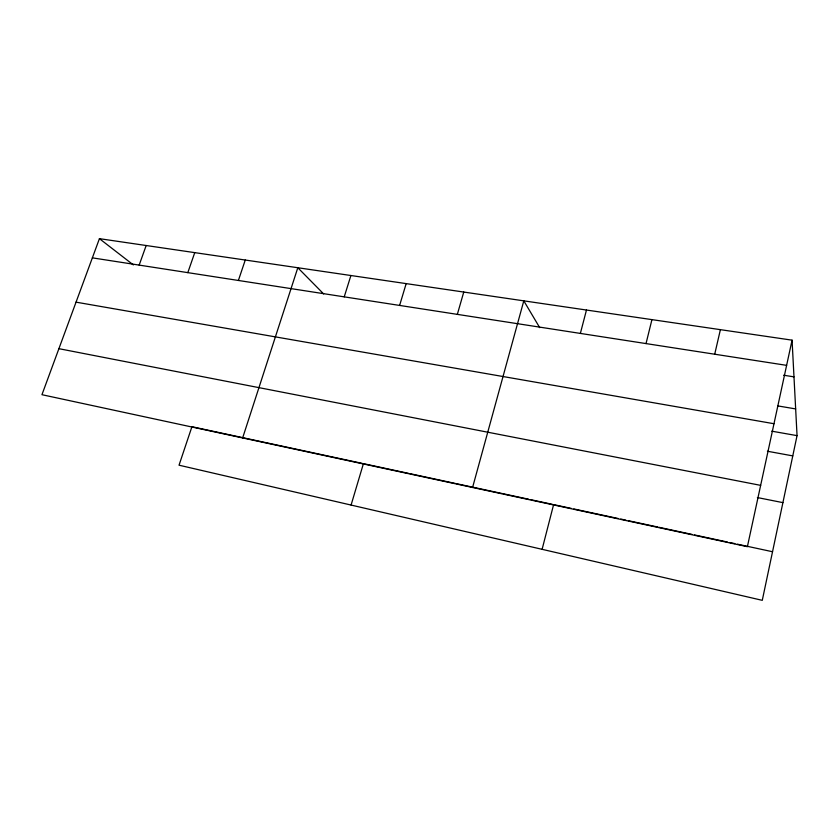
<?xml version="1.0" encoding="UTF-8"?>
<svg xmlns="http://www.w3.org/2000/svg" width="839" height="839" viewBox="0 0 839 839"><rect width="100%" height="100%" fill="white"/><g stroke="black" fill="none" stroke-linecap="round" stroke-linejoin="round"><path stroke-width="1.26" d="M792.068 340.162L747.381 546.692L41.95 394.697L99.432 238.664L792.068 340.162L797.05 435.64L762.273 600.336L179.032 465.194L191.932 426.715L362.175 463.369M714.713 354.215L720.397 329.654M646.03 343.581L651.934 319.628M542.109 549.325L553.614 504.596L571.296 508.403M580.368 333.419L586.471 310.031M472.577 487.48L523.798 300.844L539.708 327.65M457.339 314.363L463.757 292.045M351.08 505.057L363.423 463.642L408.593 473.364M399.616 305.427L406.17 283.613M344.231 296.859L350.901 275.517M242.639 437.937L297.814 267.735L323.644 293.923M238.391 280.467L245.261 260.038M187.81 272.633L194.753 252.633M139.169 265.103L146.175 245.512M92.363 257.856L786.615 365.353M783.626 375.222L793.977 376.858M777.847 405.919L795.655 408.918M76.045 302.155L773.988 423.726M771.754 431.173L797.05 435.64M767.412 451.235L792.771 455.892M58.908 348.678L760.648 485.362M757.386 497.558L782.902 502.634M409.852 473.636L455.294 483.421M456.563 483.694L502.33 493.552M503.599 493.825L528.612 499.205M531.108 499.75L552.366 504.323M573.824 508.948L618.186 518.502M620.745 519.047L625.863 520.149M628.411 520.704L657.807 527.028M659.087 527.312L691.986 534.391M694.514 534.936L727.319 542.004M729.836 542.539L734.859 543.62M737.366 544.165L772.541 551.737M99.432 238.664L133.37 264.914"/></g></svg>
